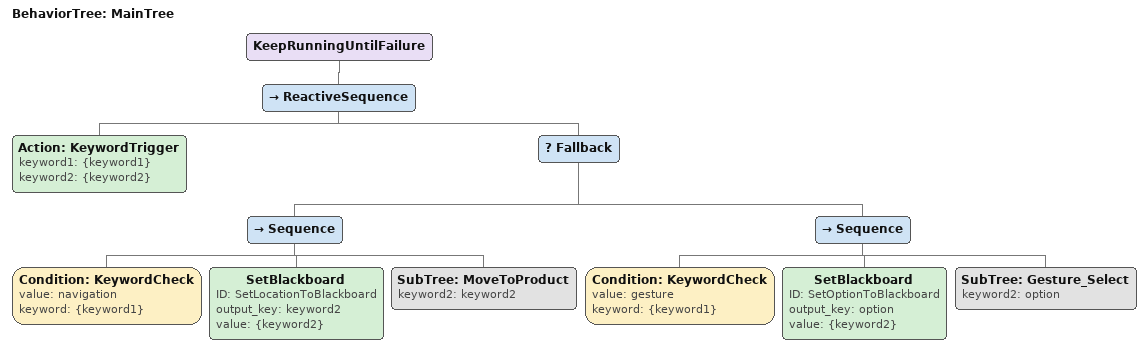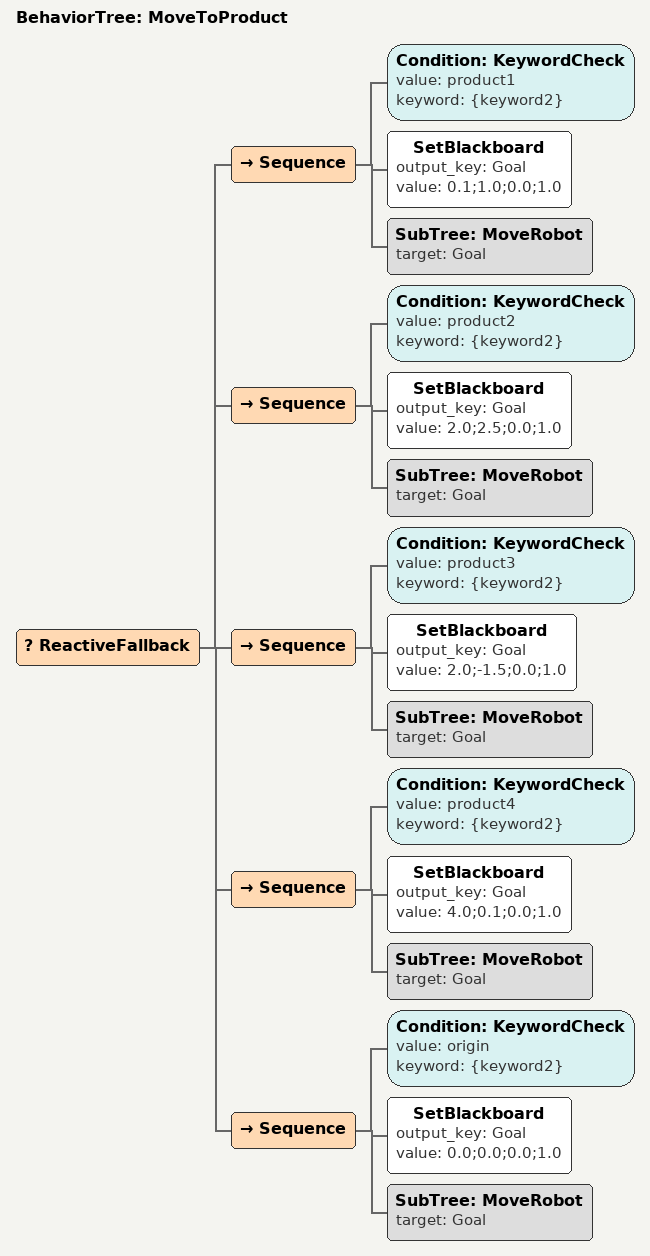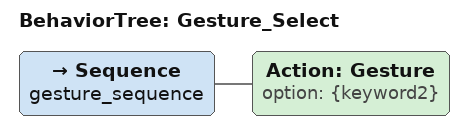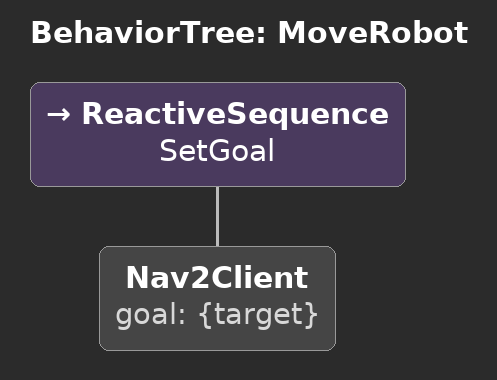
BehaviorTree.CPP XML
<root main_tree_to_execute="MainTree">
    <BehaviorTree ID="MainTree">
        <KeepRunningUntilFailure>
            <ReactiveSequence>
                <Action ID="KeywordTrigger" keyword1="{keyword1}" keyword2="{keyword2}" />
                <Fallback>
                    <Sequence>
                        <Condition ID="KeywordCheck" value="navigation" keyword="{keyword1}" />
                        <SetBlackboard ID="SetLocationToBlackboard" output_key="keyword2" value="{keyword2}" />
                        <SubTree ID="MoveToProduct" keyword2="keyword2" />
                    </Sequence>
                    <Sequence>
                        <Condition ID="KeywordCheck" value="gesture" keyword="{keyword1}" />
                        <SetBlackboard ID="SetOptionToBlackboard" output_key="option" value="{keyword2}" />
                        <SubTree ID="Gesture_Select" keyword2="option" />
                    </Sequence>
                </Fallback>
            </ReactiveSequence>
        </KeepRunningUntilFailure>
    </BehaviorTree>

    <BehaviorTree ID="MoveToProduct">
        <ReactiveFallback>
            <Sequence>
                <Condition ID="KeywordCheck" value="product1" keyword="{keyword2}" />
                <SetBlackboard output_key="Goal" value="0.1;1.0;0.0;1.0" />
                <SubTree ID="MoveRobot" target="Goal" />
            </Sequence>
            <Sequence>
                <Condition ID="KeywordCheck" value="product2" keyword="{keyword2}" />
                <SetBlackboard output_key="Goal" value="2.0;2.5;0.0;1.0" />
                <SubTree ID="MoveRobot" target="Goal" />
            </Sequence>
            <Sequence>
                <Condition ID="KeywordCheck" value="product3" keyword="{keyword2}" />
                <SetBlackboard output_key="Goal" value="2.0;-1.5;0.0;1.0" />
                <SubTree ID="MoveRobot" target="Goal" />
            </Sequence>
            <Sequence>
                <Condition ID="KeywordCheck" value="product4" keyword="{keyword2}" />
                <SetBlackboard output_key="Goal" value="4.0;0.1;0.0;1.0" />
                <SubTree ID="MoveRobot" target="Goal" />
            </Sequence>
            <Sequence>
                <Condition ID="KeywordCheck" value="origin" keyword="{keyword2}" />
                <SetBlackboard output_key="Goal" value="0.0;0.0;0.0;1.0" />
                <SubTree ID="MoveRobot" target="Goal" />
            </Sequence>
        </ReactiveFallback>
    </BehaviorTree>

    <BehaviorTree ID="Gesture_Select">
        <Sequence name="gesture_sequence">
            <Action ID="Gesture" option="{keyword2}" />
        </Sequence>
    </BehaviorTree>

    <BehaviorTree ID="MoveRobot">
        <ReactiveSequence name="SetGoal">
            <Nav2Client goal="{target}" />
        </ReactiveSequence>
    </BehaviorTree>
</root>
